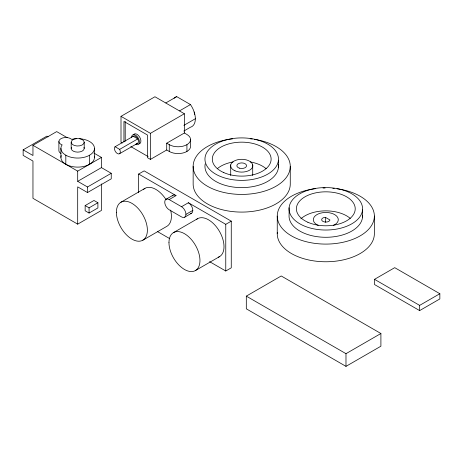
<?xml version="1.0" encoding="UTF-8"?>
<svg xmlns="http://www.w3.org/2000/svg" width="463" height="463" viewBox="0 0 463 463"><rect width="100%" height="100%" fill="white"/><g stroke="black" fill="none" stroke-linecap="round" stroke-linejoin="round"><path stroke-width="0.69" d="M115.096 146.736L114.824 146.991A4.161 2.402 60 0 0 117.371 153.56A4.161 2.402 60 0 0 119.923 149.931L119.651 149.37L115.096 146.736L133.222 136.272L137.777 138.9L119.651 149.37M132.95 136.521L133.419 136.087A4.161 2.402 60 0 1 137.58 138.489L138.049 139.467A4.161 2.402 60 0 1 136.261 143.414M101.432 183.927L101.432 210.439L77.691 224.15L32.96 198.32L32.96 161.055L23.15 155.389L23.15 149.838L46.89 136.134L48.117 136.84M23.15 149.838L32.96 155.504L32.96 145.307L56.7 131.602L67.239 137.685M122.18 143.079L121.005 142.401L121.005 116.346L154.943 96.75L184.372 113.742L184.372 132.997L166.715 143.194L166.715 149.989L150.434 159.394L147.489 157.692L147.489 135.04L123.945 121.445L123.945 141.973M165.823 102.931L176.721 96.64L190.455 104.569A17.339 10.012 60 0 1 190.455 127.221L183.794 131.07M179.557 110.86L190.455 104.569M77.691 171.136L101.432 157.426L101.432 167.623L77.691 181.328L77.691 171.136L32.96 145.307M121.005 116.346L150.434 133.338L184.372 113.742M119.454 153.762L137.58 143.298M183.857 125.369L195.363 118.725M77.691 181.328L87.501 186.994L111.242 173.289L111.242 178.84L87.501 192.544L77.691 186.878L77.691 224.15M138.651 192.701L138.651 174.036L144.149 170.864L231.263 221.158L231.263 267.828L225.765 271L209.589 261.659M85.151 205.572L93.977 200.473L97.901 202.736L97.901 207.951L89.075 213.049L85.151 210.781L85.151 205.572L89.075 207.835L97.901 202.736M120.924 202.233L144.96 188.354M166.043 199.269L172.907 195.305M192.805 210.399L185.941 214.363A6.245 3.606 60 0 1 181.525 216.91L169.163 209.774A6.245 3.606 60 0 1 164.747 202.128A6.245 3.606 60 0 1 169.163 199.576L176.033 195.612L138.651 174.036M169.163 199.576L181.525 206.712L188.389 202.748L225.765 224.329L231.263 221.158M142.847 240.199L166.877 226.32A21.917 12.657 60 0 0 170.598 210.063M184.644 217.216L191.514 213.252M173.509 232.588L197.539 218.71M195.427 270.554L219.462 256.681M246.31 296.135L281.232 275.971L380.904 333.51L380.904 346.202L345.983 366.36L246.31 308.821L246.31 296.135L345.983 353.674L380.904 333.51M374.515 279.334L394.725 267.666L439.85 293.721L439.85 298.93L419.64 310.598L374.515 284.542L374.515 279.334L419.64 305.383L439.85 293.721M325.356 217.315L324.731 217.361A4.161 2.402 0 0 0 322.867 221.383A4.161 2.402 0 0 0 329.83 220.307L329.911 219.942L325.356 217.315L325.356 222.315M193.991 112.04L194.576 112.382L194.576 114.419M184.372 132.997L186.925 134.473A12.484 7.211 0 0 1 186.925 144.664L186.925 151.465M166.715 143.194L169.267 144.664A12.484 7.211 0 0 0 186.925 144.664M166.715 149.989L169.267 151.465A12.484 7.211 0 0 0 182.873 153.027A12.484 7.211 0 0 0 190.582 146.366L190.582 139.571M130.797 146.586L148.143 156.598M93.937 153.103L101.432 157.426M101.432 167.623L111.242 173.289M157.322 231.483L169.765 238.665M419.64 305.383L419.64 310.598M374.364 216.059L374.364 233.728A48.557 28.035 0 0 1 324.661 261.757A48.557 28.035 0 0 1 277.308 232.403M362.529 209.872A36.762 21.229 0 0 1 305.858 226.633A36.762 21.229 0 0 1 309.047 189.917A36.762 21.229 0 0 1 362.529 209.872L362.529 217.118M345.983 353.674L345.983 366.36M290.266 166.385L290.266 184.054A48.557 28.035 0 0 1 241.709 212.089A48.557 28.035 0 0 1 193.152 184.054L193.152 166.385M289.091 207.742L289.091 214.994A36.762 21.229 0 0 0 325.165 237.282A36.762 21.229 0 0 0 362.57 215.741M278.431 160.198A36.762 21.229 0 0 1 221.754 176.964A36.762 21.229 0 0 1 224.943 140.243A36.762 21.229 0 0 1 278.431 160.198L278.431 167.45M277.25 216.059L277.25 233.728M252.711 164.869L252.711 175.541M230.707 164.869L230.707 175.541M225.765 224.329L225.765 271M169.267 144.664L169.267 151.465M150.434 133.338L150.434 159.394M125.218 121.416L125.218 141.238M94.481 148.368L94.481 157.426M89.562 155.221L89.562 164.284M89.075 207.835L89.075 213.049M87.501 186.994L87.501 192.544M84.214 142.251A6.523 3.762 0 0 1 74.433 145.509A6.523 3.762 0 0 1 74.433 138.987A6.523 3.762 0 0 1 84.214 142.251L84.214 148.368M71.175 142.251L71.175 148.368M65.821 155.221L65.821 164.284M60.908 148.368L60.908 157.426M58.888 141.51L58.888 150.573A6.939 4.005 0 0 0 60.919 153.409M94.336 156.164A16.79 9.694 0 0 1 77.142 167.114A16.79 9.694 0 0 1 61.232 155.533M79.572 138.732A16.79 9.694 0 0 1 94.261 149.931A16.79 9.694 0 0 1 74.161 157.842A16.79 9.694 0 0 1 61.481 145.857L62.169 144.896L60.919 144.346A6.939 4.005 0 0 1 60.919 138.68A6.939 4.005 0 0 1 70.729 138.68L71.684 139.404L73.351 139.004A16.79 9.694 0 0 1 76.441 138.703M83.994 147.39A6.523 3.762 0 0 1 77.691 152.13A6.523 3.762 0 0 1 71.395 147.39M172.207 195.953A6.245 3.606 60 0 1 176.033 195.612M181.525 206.712A6.245 3.606 60 0 1 185.941 214.363M188.389 202.748A6.245 3.606 60 0 1 192.654 208.992A6.245 3.606 60 0 1 190.6 213.536M143.38 189.581A21.917 12.657 60 0 1 166.142 199.784M196.457 219.474A21.917 12.657 60 0 1 219.462 231.367A21.917 12.657 60 0 1 218.258 257.237M278.356 164.672A36.762 21.229 0 0 1 241.078 187.608A36.762 21.229 0 0 1 205.19 163.943M254.28 139.305A48.557 28.035 0 0 1 280.804 183.018A48.557 28.035 0 0 1 200.635 181.34A48.557 28.035 0 0 1 232.571 138.854M250.153 138.778A48.557 28.035 0 0 1 252.231 139.016M217.257 168.729A29.412 16.981 0 0 1 233.086 161.934M250.338 161.934A29.412 16.981 0 0 1 266.161 168.729M337.018 188.782A48.557 28.035 0 0 1 365.718 232.027A48.557 28.035 0 0 1 285.503 231.691A48.557 28.035 0 0 1 315.286 188.69M323 188.071A48.557 28.035 0 0 1 325.107 188.024M332.851 188.319A48.557 28.035 0 0 1 334.251 188.453M300.834 218.872A29.412 16.981 0 0 1 350.26 218.403M318.208 225.4A12.484 7.211 0 0 1 316.605 214.815A12.484 7.211 0 0 1 335.015 214.815A12.484 7.211 0 0 1 333.412 225.4M174.088 98.237A17.339 10.012 60 0 1 176.721 96.64M133.593 134.606A5.55 3.206 60 0 1 139.768 137.233A5.55 3.206 60 0 1 138.952 143.889M131.579 137.43A5.55 3.206 60 0 1 135.503 135.161A5.55 3.206 60 0 1 139.427 141.962A5.55 3.206 60 0 1 135.503 144.224M116.387 212.262A21.917 12.657 60 0 0 139.635 241.188A21.917 12.657 60 0 0 139.635 210.19A21.917 12.657 60 0 0 116.387 212.262M168.966 242.624A21.917 12.657 60 0 0 192.214 271.544A21.917 12.657 60 0 0 192.214 240.546A21.917 12.657 60 0 0 168.966 242.624M223.803 172.606A29.412 16.981 0 0 0 270.872 161.35A29.412 16.981 0 0 0 230.452 143.449A29.412 16.981 0 0 0 223.803 172.606M234.955 170.789A11.1 6.407 0 0 0 252.711 166.541A11.1 6.407 0 0 0 237.461 159.787A11.1 6.407 0 0 0 234.955 170.789M239.284 168.133A4.856 2.801 0 0 0 246.565 165.708A4.856 2.801 0 0 0 239.284 163.277A4.856 2.801 0 0 0 239.284 168.133M307.907 222.281A29.412 16.981 0 0 0 354.971 211.024A29.412 16.981 0 0 0 314.556 193.117A29.412 16.981 0 0 0 307.907 222.281"/></g></svg>
